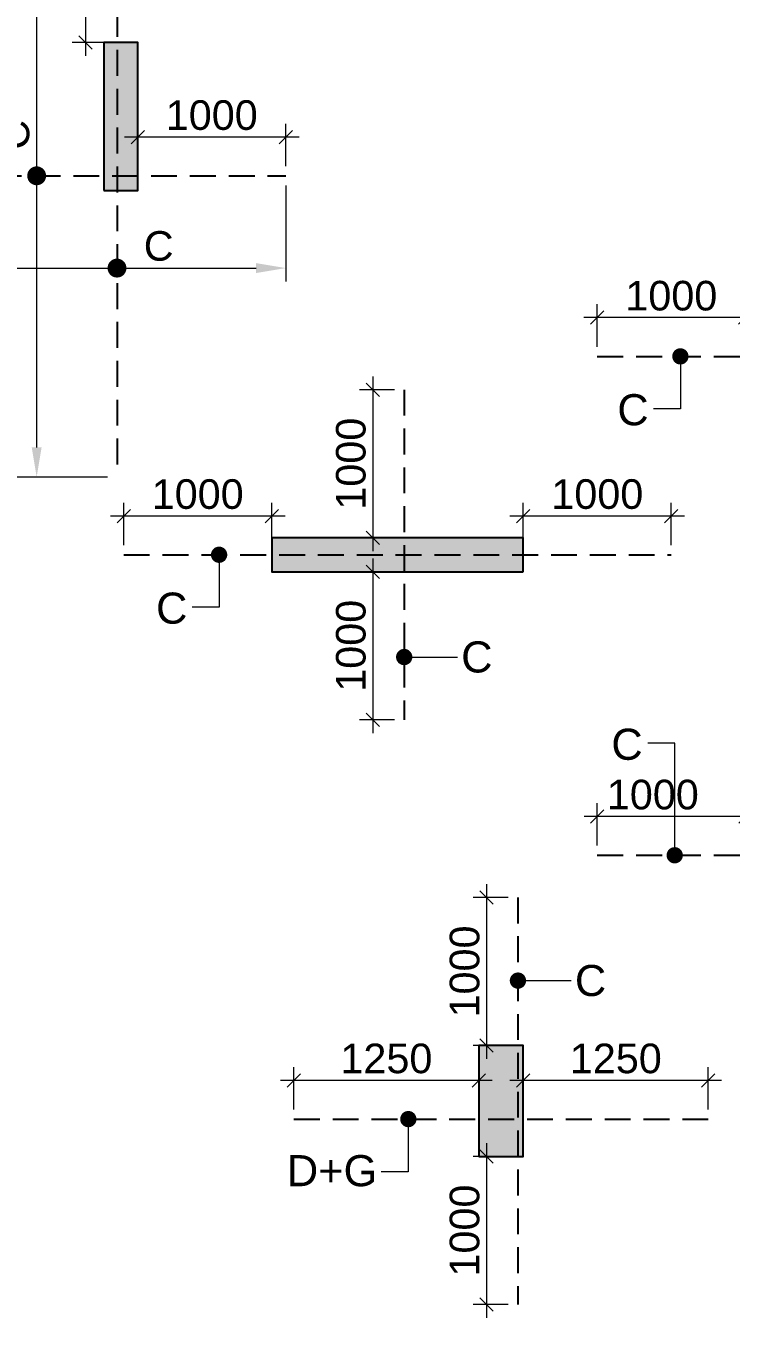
# Model space of a CAD drawing. Header units: millimetres. Extents: x 1123469 to 1883119, y -126924 to 196924.
# Drawn here: x 1480788 to 1485553, y 142469 to 151212 of the extents above; entities that cross this region are included whole.
import ezdxf

# ---------------------------------------------------------------- set-up
doc = ezdxf.new("R2010")
doc.units = ezdxf.units.MM
doc.header["$LTSCALE"] = 500
doc.header["$MEASUREMENT"] = 0
doc.header["$PDMODE"] = 34
doc.linetypes.add('CONTINOUS', pattern=[0])
doc.linetypes.add('HIDDEN', pattern=[0.375, 0.25, -0.125])
doc.layers.get('Defpoints').update_dxf_attribs({"lineweight": 0})
for name, color, linetype, lineweight in [('ARWO', 1, 'Continuous', 18), ('CUT OUT', 1, 'Continuous', 13), ('dim-M', 1, 'Continuous', 15), ('S - SUNK', 251, 'Continuous', 0), ('TOWER COL HATCH', 253, 'Continuous', 20)]:
    doc.layers.add(name, color=color, linetype=linetype, lineweight=lineweight)
for name, color, linetype in [('COL. DIM', 3, 'Continuous'), ('reinf.', 4, 'Continuous'), ('TEXT 1', 1, 'Continuous'), ('TOWER AREA COLUMN.', 6, 'Continuous')]:
    doc.layers.add(name, color=color, linetype=linetype)
doc.styles.add('3mm', font='arial.ttf')
doc.dimstyles.new('PARAMVEER', dxfattribs={"dimtxt": 200, "dimasz": 100, "dimexe": 0, "dimexo": 25, "dimgap": 10, "dimtad": 1, "dimdec": 0, "dimrnd": 5, "dimzin": 0, "dimdsep": 46, "dimtxsty": '3mm', "dimblk": 'OBLIQUE', "dimcen": 0.09, "dimdle": 75, "dimclrd": 1, "dimclre": 1, "dimclrt": 3, "dimadec": 0, "dimazin": 0, "dimtfac": 1, "dimtdec": 0, "dimtmove": 1, "dimatfit": 3, "dimfxl": 100, "dimtolj": 1, "dimtzin": 0, "dimlwd": 18, "dimlwe": 5, "dimarcsym": 0})
doc.dimstyles.new('PARAMVEER BEAM', dxfattribs={"dimtxt": 200, "dimasz": 100, "dimexe": 0, "dimexo": 0, "dimgap": 10, "dimtad": 1, "dimdec": 0, "dimzin": 0, "dimdsep": 46, "dimtxsty": '3mm', "dimblk": 'ARCHTICK', "dimcen": 0.09, "dimdle": 75, "dimclrd": 1, "dimclre": 1, "dimclrt": 3, "dimadec": 0, "dimazin": 0, "dimtfac": 1, "dimtdec": 0, "dimtmove": 1, "dimatfit": 3, "dimfxl": 100, "dimtolj": 1, "dimtzin": 0, "dimlwd": 18, "dimlwe": 5, "dimarcsym": 0})

# ---------------------------------------------------------------- blocks, each defined once
blk = doc.blocks.new('3tgra')
at = {"layer": 'TOWER COL HATCH'}
h = blk.add_hatch(color=253, dxfattribs=at)
h.dxf.hatch_style = 1
h.paths.add_polyline_path([(1383490.6, 87076.6), (1383720.6, 87076.6), (1383720.6, 88076.6), (1383490.6, 88076.6)])
h = blk.add_hatch(color=253, dxfattribs=at)
h.dxf.hatch_style = 1
h.paths.add_polyline_path([(1386325.6, 84501.6), (1386325.6, 84731.6), (1384625.6, 84731.6), (1384625.6, 84501.6)])
h = blk.add_hatch(color=253, dxfattribs=at)
h.dxf.hatch_style = 1
h.paths.add_polyline_path([(1386025.6, 80551.7), (1386325.6, 80551.7), (1386325.6, 81301.7), (1386025.6, 81301.7)])
at = {"layer": 'TOWER AREA COLUMN.', "color": 4}
for points in [[(1383490.6, 87076.6), (1383720.6, 87076.6), (1383720.6, 88076.6), (1383490.6, 88076.6)], [(1386325.6, 84501.6), (1386325.6, 84731.6), (1384625.6, 84731.6), (1384625.6, 84501.6)], [(1386025.6, 80551.7), (1386325.6, 80551.7), (1386325.6, 81301.7), (1386025.6, 81301.7)]]:
    blk.add_lwpolyline(points, close=True, dxfattribs=at)
blk = doc.blocks.new('_Oblique')
at = {"color": 0, "linetype": 'ByBlock', "lineweight": -2}
blk.add_line((-0.5, -0.5), (0.5, 0.5), dxfattribs=at)
blk = doc.blocks.new('*D256')
at = {"layer": 'COL. DIM', "color": 1, "lineweight": 18, "ltscale": 10, "transparency": 16777216}
blk.add_line((1480266.4, 149254.1), (1480266.4, 148074.1), dxfattribs=at)
at = {"layer": 'COL. DIM', "color": 1, "linetype": 'CONTINOUS', "lineweight": 5, "ltscale": 10, "transparency": 16777216}
for p, q in [((1479779.2, 149164.1), (1480356.4, 149164.1)), ((1481339, 148164.1), (1480176.4, 148164.1))]:
    blk.add_line(p, q, dxfattribs=at)
at = {"layer": 'Defpoints', "color": 0, "ltscale": 10, "transparency": 16777216}
for p in [(1479714.2, 149164.1), (1480266.4, 148164.1), (1481404, 148164.1)]:
    blk.add_point(p, dxfattribs=at)
at = {"layer": 'COL. DIM', "color": 1, "lineweight": 18, "ltscale": 10, "transparency": 16777216, "xscale": 90, "yscale": 90, "zscale": 90}
for p, rotation in [((1480266.4, 149164.1), 90), ((1480266.4, 148164.1), 270)]:
    blk.add_blockref('_Oblique', p, dxfattribs=dict(at, rotation=rotation))
at = {"layer": 'COL. DIM', "color": 3, "ltscale": 10, "transparency": 16777216, "insert": (1480119.3, 148664.1), "char_height": 200, "attachment_point": 5, "rotation": 90, "style": '3mm'}
blk.add_mtext('\\A1;1000', dxfattribs=at)
blk = doc.blocks.new('*D257')
at = {"layer": 'COL. DIM', "color": 1, "linetype": 'CONTINOUS', "lineweight": 5, "ltscale": 10, "transparency": 16777216}
for p, q in [((1481544.2, 150263.9), (1481544.2, 150550.5)), ((1482544.2, 150263.9), (1482544.2, 150550.5))]:
    blk.add_line(p, q, dxfattribs=at)
at = {"layer": 'COL. DIM', "color": 1, "lineweight": 18, "ltscale": 10, "transparency": 16777216}
blk.add_line((1482634.2, 150460.5), (1481454.2, 150460.5), dxfattribs=at)
at = {"layer": 'Defpoints', "color": 0, "ltscale": 10, "transparency": 16777216}
for p in [(1481544.2, 150460.5), (1481544.2, 150198.9), (1482544.2, 150198.9)]:
    blk.add_point(p, dxfattribs=at)
at = {"layer": 'COL. DIM', "color": 1, "lineweight": 18, "ltscale": 10, "transparency": 16777216, "xscale": 90, "yscale": 90, "zscale": 90, "rotation": 180}
blk.add_blockref('_Oblique', (1481544.2, 150460.5), dxfattribs=at)
at = {"layer": 'COL. DIM', "color": 1, "lineweight": 18, "ltscale": 10, "transparency": 16777216, "xscale": 90, "yscale": 90, "zscale": 90}
blk.add_blockref('_Oblique', (1482544.2, 150460.5), dxfattribs=at)
at = {"layer": 'COL. DIM', "color": 3, "ltscale": 10, "transparency": 16777216, "insert": (1482044.2, 150607.6), "char_height": 200, "attachment_point": 5, "style": '3mm'}
blk.add_mtext('\\A1;1000', dxfattribs=at)
blk = doc.blocks.new('*D258')
at = {"layer": 'COL. DIM', "color": 1, "lineweight": 18, "ltscale": 10, "transparency": 16777216}
blk.add_line((1481191.6, 152189.1), (1481191.6, 151009.1), dxfattribs=at)
at = {"layer": 'COL. DIM', "color": 1, "linetype": 'CONTINOUS', "lineweight": 5, "ltscale": 10, "transparency": 16777216}
for p, q in [((1481339, 152099.1), (1481101.6, 152099.1)), ((1481339, 151099.1), (1481101.6, 151099.1))]:
    blk.add_line(p, q, dxfattribs=at)
at = {"layer": 'Defpoints', "color": 0, "ltscale": 10, "transparency": 16777216}
for p in [(1481404, 152099.1), (1481191.6, 151099.1), (1481404, 151099.1)]:
    blk.add_point(p, dxfattribs=at)
at = {"layer": 'COL. DIM', "color": 1, "lineweight": 18, "ltscale": 10, "transparency": 16777216, "xscale": 90, "yscale": 90, "zscale": 90}
for p, rotation in [((1481191.6, 152099.1), 90), ((1481191.6, 151099.1), 270)]:
    blk.add_blockref('_Oblique', p, dxfattribs=dict(at, rotation=rotation))
at = {"layer": 'COL. DIM', "color": 3, "ltscale": 10, "transparency": 16777216, "insert": (1481044.5, 151664.9), "char_height": 200, "attachment_point": 5, "rotation": 90, "style": '3mm'}
blk.add_mtext('\\A1;1000', dxfattribs=at)
blk = doc.blocks.new('*D260')
at = {"layer": 'COL. DIM', "color": 1, "linetype": 'CONTINOUS', "lineweight": 5, "ltscale": 10, "transparency": 16777216}
for p, q in [((1478484.2, 150133.9), (1478484.2, 149485.5)), ((1482544.2, 150133.9), (1482544.2, 149485.5))]:
    blk.add_line(p, q, dxfattribs=at)
at = {"layer": 'COL. DIM', "color": 1, "lineweight": 18, "ltscale": 10, "transparency": 16777216}
blk.add_line((1478684.2, 149575.5), (1482344.2, 149575.5), dxfattribs=at)
at = {"layer": 'COL. DIM', "color": 1, "ltscale": 10, "transparency": 16777216}
for points in [[(1478684.2, 149608.8), (1478684.2, 149542.1), (1478484.2, 149575.5)], [(1482344.2, 149608.8), (1482344.2, 149542.1), (1482544.2, 149575.5)]]:
    blk.add_solid(points, dxfattribs=at)
at = {"layer": 'Defpoints', "color": 0, "ltscale": 10, "transparency": 16777216}
for p in [(1478484.2, 150198.9), (1482544.2, 150198.9), (1482544.2, 149575.5)]:
    blk.add_point(p, dxfattribs=at)
at = {"layer": 'COL. DIM', "color": 3, "ltscale": 10, "transparency": 16777216, "insert": (1481685.4, 149723.9), "char_height": 200, "attachment_point": 5, "style": '3mm'}
blk.add_mtext('\\A1;C', dxfattribs=at)
blk = doc.blocks.new('*D261')
at = {"layer": 'COL. DIM', "color": 1, "linetype": 'CONTINOUS', "lineweight": 5, "ltscale": 10, "transparency": 16777216}
for p, q in [((1481339, 152099.1), (1480771.1, 152099.1)), ((1481339, 148164.1), (1480771.1, 148164.1))]:
    blk.add_line(p, q, dxfattribs=at)
at = {"layer": 'COL. DIM', "color": 1, "lineweight": 18, "ltscale": 10, "transparency": 16777216}
blk.add_line((1480861.1, 151899.1), (1480861.1, 148364.1), dxfattribs=at)
at = {"layer": 'COL. DIM', "color": 1, "ltscale": 10, "transparency": 16777216}
for points in [[(1480827.8, 151899.1), (1480894.4, 151899.1), (1480861.1, 152099.1)], [(1480827.8, 148364.1), (1480894.4, 148364.1), (1480861.1, 148164.1)]]:
    blk.add_solid(points, dxfattribs=at)
at = {"layer": 'Defpoints', "color": 0, "ltscale": 10, "transparency": 16777216}
for p in [(1481404, 152099.1), (1480861.1, 148164.1), (1481404, 148164.1)]:
    blk.add_point(p, dxfattribs=at)
at = {"layer": 'COL. DIM', "color": 3, "ltscale": 10, "transparency": 16777216, "insert": (1480712.7, 150475.4), "char_height": 200, "attachment_point": 5, "rotation": 90, "style": '3mm'}
blk.add_mtext('\\A1;C', dxfattribs=at)
blk = doc.blocks.new('*D262')
at = {"layer": 'COL. DIM', "color": 1, "lineweight": 18, "ltscale": 10, "transparency": 16777216}
blk.add_line((1483132, 147614.1), (1483132, 146434.1), dxfattribs=at)
at = {"layer": 'COL. DIM', "color": 1, "linetype": 'CONTINOUS', "lineweight": 5, "ltscale": 10, "transparency": 16777216}
for p, q in [((1483279.4, 147524.1), (1483042, 147524.1)), ((1483279.4, 146524.1), (1483042, 146524.1))]:
    blk.add_line(p, q, dxfattribs=at)
at = {"layer": 'Defpoints', "color": 0, "ltscale": 10, "transparency": 16777216}
for p in [(1483344.4, 147524.1), (1483132, 146524.1), (1483344.4, 146524.1)]:
    blk.add_point(p, dxfattribs=at)
at = {"layer": 'COL. DIM', "color": 1, "lineweight": 18, "ltscale": 10, "transparency": 16777216, "xscale": 90, "yscale": 90, "zscale": 90}
for p, rotation in [((1483132, 147524.1), 90), ((1483132, 146524.1), 270)]:
    blk.add_blockref('_Oblique', p, dxfattribs=dict(at, rotation=rotation))
at = {"layer": 'COL. DIM', "color": 3, "ltscale": 10, "transparency": 16777216, "insert": (1482984.9, 147024.1), "char_height": 200, "attachment_point": 5, "rotation": 90, "style": '3mm'}
blk.add_mtext('\\A1;1000', dxfattribs=at)
blk = doc.blocks.new('_ArchTick')
at = {"color": 0, "linetype": 'ByBlock', "const_width": 0.15}
blk.add_lwpolyline([(-0.5, -0.5), (0.5, 0.5)], dxfattribs=at)
blk = doc.blocks.new('*D263')
at = {"layer": 'COL. DIM', "color": 1, "linetype": 'CONTINOUS', "lineweight": 5, "ltscale": 10, "transparency": 16777216}
for p, q in [((1481449.2, 147704.1), (1481449.2, 147990.6)), ((1482449.2, 147704.1), (1482449.2, 147990.6))]:
    blk.add_line(p, q, dxfattribs=at)
at = {"layer": 'COL. DIM', "color": 1, "lineweight": 18, "ltscale": 10, "transparency": 16777216}
blk.add_line((1482539.2, 147900.6), (1481359.2, 147900.6), dxfattribs=at)
at = {"layer": 'Defpoints', "color": 0, "ltscale": 10, "transparency": 16777216}
for p in [(1481449.2, 147900.6), (1481449.2, 147639.1), (1482449.2, 147639.1)]:
    blk.add_point(p, dxfattribs=at)
at = {"layer": 'COL. DIM', "color": 1, "lineweight": 18, "ltscale": 10, "transparency": 16777216, "xscale": 90, "yscale": 90, "zscale": 90, "rotation": 180}
blk.add_blockref('_Oblique', (1481449.2, 147900.6), dxfattribs=at)
at = {"layer": 'COL. DIM', "color": 1, "lineweight": 18, "ltscale": 10, "transparency": 16777216, "xscale": 90, "yscale": 90, "zscale": 90}
blk.add_blockref('_Oblique', (1482449.2, 147900.6), dxfattribs=at)
at = {"layer": 'COL. DIM', "color": 3, "ltscale": 10, "transparency": 16777216, "insert": (1481949.2, 148047.7), "char_height": 200, "attachment_point": 5, "style": '3mm'}
blk.add_mtext('\\A1;1000', dxfattribs=at)
blk = doc.blocks.new('*D264')
at = {"layer": 'COL. DIM', "color": 1, "linetype": 'CONTINOUS', "lineweight": 5, "ltscale": 10, "transparency": 16777216}
for p, q in [((1484149.2, 147704.1), (1484149.2, 147990.6)), ((1485149.2, 147704.1), (1485149.2, 147990.6))]:
    blk.add_line(p, q, dxfattribs=at)
at = {"layer": 'COL. DIM', "color": 1, "lineweight": 18, "ltscale": 10, "transparency": 16777216}
blk.add_line((1485239.2, 147900.6), (1484059.2, 147900.6), dxfattribs=at)
at = {"layer": 'Defpoints', "color": 0, "ltscale": 10, "transparency": 16777216}
for p in [(1484149.2, 147900.6), (1484149.2, 147639.1), (1485149.2, 147639.1)]:
    blk.add_point(p, dxfattribs=at)
at = {"layer": 'COL. DIM', "color": 1, "lineweight": 18, "ltscale": 10, "transparency": 16777216, "xscale": 90, "yscale": 90, "zscale": 90, "rotation": 180}
blk.add_blockref('_Oblique', (1484149.2, 147900.6), dxfattribs=at)
at = {"layer": 'COL. DIM', "color": 1, "lineweight": 18, "ltscale": 10, "transparency": 16777216, "xscale": 90, "yscale": 90, "zscale": 90}
blk.add_blockref('_Oblique', (1485149.2, 147900.6), dxfattribs=at)
at = {"layer": 'COL. DIM', "color": 3, "ltscale": 10, "transparency": 16777216, "insert": (1484649.2, 148047.7), "char_height": 200, "attachment_point": 5, "style": '3mm'}
blk.add_mtext('\\A1;1000', dxfattribs=at)
blk = doc.blocks.new('*D265')
at = {"layer": 'COL. DIM', "color": 1, "lineweight": 18, "ltscale": 10, "transparency": 16777216}
blk.add_line((1483132, 148844.1), (1483132, 147664.1), dxfattribs=at)
at = {"layer": 'COL. DIM', "color": 1, "linetype": 'CONTINOUS', "lineweight": 5, "ltscale": 10, "transparency": 16777216}
for p, q in [((1483279.4, 148754.1), (1483042, 148754.1)), ((1483279.4, 147754.1), (1483042, 147754.1))]:
    blk.add_line(p, q, dxfattribs=at)
at = {"layer": 'Defpoints', "color": 0, "ltscale": 10, "transparency": 16777216}
for p in [(1483344.4, 148754.1), (1483132, 147754.1), (1483344.4, 147754.1)]:
    blk.add_point(p, dxfattribs=at)
at = {"layer": 'COL. DIM', "color": 1, "lineweight": 18, "ltscale": 10, "transparency": 16777216, "xscale": 90, "yscale": 90, "zscale": 90}
for p, rotation in [((1483132, 148754.1), 90), ((1483132, 147754.1), 270)]:
    blk.add_blockref('_Oblique', p, dxfattribs=dict(at, rotation=rotation))
at = {"layer": 'COL. DIM', "color": 3, "ltscale": 10, "transparency": 16777216, "insert": (1482984.9, 148254.1), "char_height": 200, "attachment_point": 5, "rotation": 90, "style": '3mm'}
blk.add_mtext('\\A1;1000', dxfattribs=at)
blk = doc.blocks.new('*D271')
at = {"layer": 'COL. DIM', "color": 1, "linetype": 'CONTINOUS', "lineweight": 5, "ltscale": 10, "transparency": 16777216}
for p, q in [((1484649.2, 149044.2), (1484649.2, 149330.8)), ((1485649.2, 149044.2), (1485649.2, 149330.8))]:
    blk.add_line(p, q, dxfattribs=at)
at = {"layer": 'COL. DIM', "color": 1, "lineweight": 18, "ltscale": 10, "transparency": 16777216}
blk.add_line((1485739.2, 149240.8), (1484559.2, 149240.8), dxfattribs=at)
at = {"layer": 'Defpoints', "color": 0, "ltscale": 10, "transparency": 16777216}
for p in [(1484649.2, 149240.8), (1484649.2, 148979.2), (1485649.2, 148979.2)]:
    blk.add_point(p, dxfattribs=at)
at = {"layer": 'COL. DIM', "color": 1, "lineweight": 18, "ltscale": 10, "transparency": 16777216, "xscale": 90, "yscale": 90, "zscale": 90, "rotation": 180}
blk.add_blockref('_Oblique', (1484649.2, 149240.8), dxfattribs=at)
at = {"layer": 'COL. DIM', "color": 1, "lineweight": 18, "ltscale": 10, "transparency": 16777216, "xscale": 90, "yscale": 90, "zscale": 90}
blk.add_blockref('_Oblique', (1485649.2, 149240.8), dxfattribs=at)
at = {"layer": 'COL. DIM', "color": 3, "ltscale": 10, "transparency": 16777216, "insert": (1485149.2, 149387.9), "char_height": 200, "attachment_point": 5, "style": '3mm'}
blk.add_mtext('\\A1;1000', dxfattribs=at)
blk = doc.blocks.new('*D337')
at = {"layer": 'COL. DIM', "color": 1, "linetype": 'CONTINOUS', "lineweight": 5, "ltscale": 10, "transparency": 16777216}
for p, q in [((1484649.3, 145674.2), (1484649.3, 145960.8)), ((1485649.3, 145674.2), (1485649.3, 145960.8))]:
    blk.add_line(p, q, dxfattribs=at)
at = {"layer": 'COL. DIM', "color": 1, "lineweight": 18, "ltscale": 10, "transparency": 16777216}
blk.add_line((1485739.3, 145870.8), (1484559.3, 145870.8), dxfattribs=at)
at = {"layer": 'Defpoints', "color": 0, "ltscale": 10, "transparency": 16777216}
for p in [(1484649.3, 145870.8), (1484649.3, 145609.2), (1485649.3, 145609.2)]:
    blk.add_point(p, dxfattribs=at)
at = {"layer": 'COL. DIM', "color": 1, "lineweight": 18, "ltscale": 10, "transparency": 16777216, "xscale": 90, "yscale": 90, "zscale": 90, "rotation": 180}
blk.add_blockref('_Oblique', (1484649.3, 145870.8), dxfattribs=at)
at = {"layer": 'COL. DIM', "color": 1, "lineweight": 18, "ltscale": 10, "transparency": 16777216, "xscale": 90, "yscale": 90, "zscale": 90}
blk.add_blockref('_Oblique', (1485649.3, 145870.8), dxfattribs=at)
at = {"layer": 'COL. DIM', "color": 3, "ltscale": 10, "transparency": 16777216, "insert": (1485024.3, 146017.9), "char_height": 200, "attachment_point": 5, "style": '3mm'}
blk.add_mtext('\\A1;1000', dxfattribs=at)
blk = doc.blocks.new('*D340')
at = {"layer": 'COL. DIM', "color": 1, "lineweight": 18, "ltscale": 10, "transparency": 16777216}
blk.add_line((1483900.5, 143664.2), (1483900.5, 142484.2), dxfattribs=at)
at = {"layer": 'COL. DIM', "color": 1, "linetype": 'CONTINOUS', "lineweight": 5, "ltscale": 10, "transparency": 16777216}
for p, q in [((1484047.9, 143574.2), (1483810.5, 143574.2)), ((1484047.9, 142574.2), (1483810.5, 142574.2))]:
    blk.add_line(p, q, dxfattribs=at)
at = {"layer": 'Defpoints', "color": 0, "ltscale": 10, "transparency": 16777216}
for p in [(1484112.9, 143574.2), (1483900.5, 142574.2), (1484112.9, 142574.2)]:
    blk.add_point(p, dxfattribs=at)
at = {"layer": 'COL. DIM', "color": 1, "lineweight": 18, "ltscale": 10, "transparency": 16777216, "xscale": 90, "yscale": 90, "zscale": 90}
for p, rotation in [((1483900.5, 143574.2), 90), ((1483900.5, 142574.2), 270)]:
    blk.add_blockref('_Oblique', p, dxfattribs=dict(at, rotation=rotation))
at = {"layer": 'COL. DIM', "color": 3, "ltscale": 10, "transparency": 16777216, "insert": (1483753.4, 143074.2), "char_height": 200, "attachment_point": 5, "rotation": 90, "style": '3mm'}
blk.add_mtext('\\A1;1000', dxfattribs=at)
blk = doc.blocks.new('*D341')
at = {"layer": 'COL. DIM', "color": 1, "linetype": 'CONTINOUS', "lineweight": 5, "ltscale": 10, "transparency": 16777216}
for p, q in [((1482599.2, 143891.9), (1482599.2, 144178.4)), ((1483849.2, 143891.9), (1483849.2, 144178.4))]:
    blk.add_line(p, q, dxfattribs=at)
at = {"layer": 'COL. DIM', "color": 1, "lineweight": 18, "ltscale": 10, "transparency": 16777216}
blk.add_line((1483939.2, 144088.4), (1482509.2, 144088.4), dxfattribs=at)
at = {"layer": 'Defpoints', "color": 0, "ltscale": 10, "transparency": 16777216}
for p in [(1482599.2, 144088.4), (1482599.2, 143826.9), (1483849.2, 143826.9)]:
    blk.add_point(p, dxfattribs=at)
at = {"layer": 'COL. DIM', "color": 1, "lineweight": 18, "ltscale": 10, "transparency": 16777216, "xscale": 90, "yscale": 90, "zscale": 90, "rotation": 180}
blk.add_blockref('_Oblique', (1482599.2, 144088.4), dxfattribs=at)
at = {"layer": 'COL. DIM', "color": 1, "lineweight": 18, "ltscale": 10, "transparency": 16777216, "xscale": 90, "yscale": 90, "zscale": 90}
blk.add_blockref('_Oblique', (1483849.2, 144088.4), dxfattribs=at)
at = {"layer": 'COL. DIM', "color": 3, "ltscale": 10, "transparency": 16777216, "insert": (1483224.2, 144235.5), "char_height": 200, "attachment_point": 5, "style": '3mm'}
blk.add_mtext('\\A1;1250', dxfattribs=at)
blk = doc.blocks.new('*D342')
at = {"layer": 'COL. DIM', "color": 1, "linetype": 'CONTINOUS', "lineweight": 5, "ltscale": 10, "transparency": 16777216}
for p, q in [((1484149.2, 143891.9), (1484149.2, 144178.4)), ((1485399.2, 143891.9), (1485399.2, 144178.4))]:
    blk.add_line(p, q, dxfattribs=at)
at = {"layer": 'COL. DIM', "color": 1, "lineweight": 18, "ltscale": 10, "transparency": 16777216}
blk.add_line((1485489.2, 144088.4), (1484059.2, 144088.4), dxfattribs=at)
at = {"layer": 'Defpoints', "color": 0, "ltscale": 10, "transparency": 16777216}
for p in [(1484149.2, 144088.4), (1484149.2, 143826.9), (1485399.2, 143826.9)]:
    blk.add_point(p, dxfattribs=at)
at = {"layer": 'COL. DIM', "color": 1, "lineweight": 18, "ltscale": 10, "transparency": 16777216, "xscale": 90, "yscale": 90, "zscale": 90, "rotation": 180}
blk.add_blockref('_Oblique', (1484149.2, 144088.4), dxfattribs=at)
at = {"layer": 'COL. DIM', "color": 1, "lineweight": 18, "ltscale": 10, "transparency": 16777216, "xscale": 90, "yscale": 90, "zscale": 90}
blk.add_blockref('_Oblique', (1485399.2, 144088.4), dxfattribs=at)
at = {"layer": 'COL. DIM', "color": 3, "ltscale": 10, "transparency": 16777216, "insert": (1484774.2, 144235.5), "char_height": 200, "attachment_point": 5, "style": '3mm'}
blk.add_mtext('\\A1;1250', dxfattribs=at)
blk = doc.blocks.new('*D343')
at = {"layer": 'COL. DIM', "color": 1, "lineweight": 18, "ltscale": 10, "transparency": 16777216}
blk.add_line((1483900.5, 145414.2), (1483900.5, 144234.2), dxfattribs=at)
at = {"layer": 'COL. DIM', "color": 1, "linetype": 'CONTINOUS', "lineweight": 5, "ltscale": 10, "transparency": 16777216}
for p, q in [((1484047.9, 145324.2), (1483810.5, 145324.2)), ((1484047.9, 144324.2), (1483810.5, 144324.2))]:
    blk.add_line(p, q, dxfattribs=at)
at = {"layer": 'Defpoints', "color": 0, "ltscale": 10, "transparency": 16777216}
for p in [(1484112.9, 145324.2), (1483900.5, 144324.2), (1484112.9, 144324.2)]:
    blk.add_point(p, dxfattribs=at)
at = {"layer": 'COL. DIM', "color": 1, "lineweight": 18, "ltscale": 10, "transparency": 16777216, "xscale": 90, "yscale": 90, "zscale": 90}
for p, rotation in [((1483900.5, 145324.2), 90), ((1483900.5, 144324.2), 270)]:
    blk.add_blockref('_Oblique', p, dxfattribs=dict(at, rotation=rotation))
at = {"layer": 'COL. DIM', "color": 3, "ltscale": 10, "transparency": 16777216, "insert": (1483753.4, 144824.2), "char_height": 200, "attachment_point": 5, "rotation": 90, "style": '3mm'}
blk.add_mtext('\\A1;1000', dxfattribs=at)
blk = doc.blocks.new('*D2624')
at = {"layer": 'COL. DIM', "color": 1, "linetype": 'CONTINOUS', "lineweight": 5, "ltscale": 10, "transparency": 16777216}
for p, q in [((1726903.3, 142855.3), (1726903.3, 142349.5)), ((1727203.3, 141672.5), (1727203.3, 142529.5))]:
    blk.add_line(p, q, dxfattribs=at)
at = {"layer": 'COL. DIM', "color": 1, "lineweight": 18, "ltscale": 10, "transparency": 16777216}
blk.add_line((1726813.3, 142439.5), (1727293.3, 142439.5), dxfattribs=at)
at = {"layer": 'Defpoints', "color": 0, "ltscale": 10, "transparency": 16777216}
for p in [(1726903.3, 142920.3), (1727203.3, 142439.5), (1727203.3, 141607.5), (1405055.6, 139394.2), (1364890.6, 126979.3), (1364890.6, 124332.9)]:
    blk.add_point(p, dxfattribs=at)
at = {"layer": 'S - SUNK', "color": 1, "lineweight": 18, "ltscale": 10, "transparency": 16777216}
blk.add_line((1405130.6, 124332.9), (1364815.6, 124332.9), dxfattribs=at)
at = {"layer": 'S - SUNK', "color": 1, "lineweight": 5, "ltscale": 10, "transparency": 16777216}
for p, q in [((1364890.6, 124333.1), (1364890.6, 124332.9)), ((1405055.6, 124333.1), (1405055.6, 124332.9))]:
    blk.add_line(p, q, dxfattribs=at)
at = {"layer": 'COL. DIM', "color": 1, "lineweight": 18, "ltscale": 10, "transparency": 16777216, "xscale": 90, "yscale": 90, "zscale": 90, "rotation": 180}
blk.add_blockref('_Oblique', (1726903.3, 142439.5), dxfattribs=at)
at = {"layer": 'COL. DIM', "color": 1, "lineweight": 18, "ltscale": 10, "transparency": 16777216, "xscale": 90, "yscale": 90, "zscale": 90}
blk.add_blockref('_Oblique', (1727203.3, 142439.5), dxfattribs=at)
at = {"layer": 'S - SUNK', "color": 1, "lineweight": 18, "ltscale": 10, "transparency": 16777216, "xscale": 100, "yscale": 100, "zscale": 100, "rotation": 180}
blk.add_blockref('_Oblique', (1364890.6, 124332.9), dxfattribs=at)
at = {"layer": 'S - SUNK', "color": 1, "lineweight": 18, "ltscale": 10, "transparency": 16777216, "xscale": 100, "yscale": 100, "zscale": 100}
blk.add_blockref('_Oblique', (1405055.6, 124332.9), dxfattribs=at)
at = {"layer": 'COL. DIM', "color": 3, "ltscale": 10, "transparency": 16777216, "insert": (1727053.3, 142586.6), "char_height": 200, "attachment_point": 5, "style": '3mm'}
blk.add_mtext('\\A1;300', dxfattribs=at)
at = {"layer": 'S - SUNK', "color": 3, "ltscale": 10, "transparency": 16777216, "insert": (1384973.1, 124445), "char_height": 200, "attachment_point": 5, "style": '3mm'}
blk.add_mtext('\\A1;40165', dxfattribs=at)
blk = doc.blocks.new('*D2625')
at = {"layer": 'COL. DIM', "color": 1, "lineweight": 18, "ltscale": 10, "transparency": 16777216}
blk.add_line((1725455.6, 141997.5), (1725455.6, 141517.5), dxfattribs=at)
at = {"layer": 'COL. DIM', "color": 1, "linetype": 'CONTINOUS', "lineweight": 5, "ltscale": 10, "transparency": 16777216}
for p, q in [((1725012.2, 141907.5), (1725545.6, 141907.5)), ((1724393.3, 141607.5), (1725545.6, 141607.5))]:
    blk.add_line(p, q, dxfattribs=at)
at = {"layer": 'Defpoints', "color": 0, "ltscale": 10, "transparency": 16777216}
for p in [(1358872.1, 158914.1), (1431760.6, 158914.1), (1724947.2, 141907.5), (1724328.3, 141607.5), (1725455.6, 141607.5), (1442850.6, 126979.3)]:
    blk.add_point(p, dxfattribs=at)
at = {"layer": 'S - SUNK', "color": 1, "lineweight": 18, "ltscale": 10, "transparency": 16777216}
blk.add_line((1358872.1, 126904.3), (1358872.1, 158989.1), dxfattribs=at)
at = {"layer": 'S - SUNK', "color": 1, "lineweight": 5, "ltscale": 10, "transparency": 16777216}
for p, q in [((1358872.3, 158914.1), (1358872.1, 158914.1)), ((1358872.3, 126979.3), (1358872.1, 126979.3))]:
    blk.add_line(p, q, dxfattribs=at)
at = {"layer": 'COL. DIM', "color": 1, "lineweight": 18, "ltscale": 10, "transparency": 16777216, "xscale": 90, "yscale": 90, "zscale": 90}
for p, rotation in [((1725455.6, 141907.5), 90), ((1725455.6, 141607.5), 270)]:
    blk.add_blockref('_Oblique', p, dxfattribs=dict(at, rotation=rotation))
at = {"layer": 'S - SUNK', "color": 1, "lineweight": 18, "ltscale": 10, "transparency": 16777216, "xscale": 100, "yscale": 100, "zscale": 100}
for p, rotation in [((1358872.1, 158914.1), 90), ((1358872.1, 126979.3), 270)]:
    blk.add_blockref('_Oblique', p, dxfattribs=dict(at, rotation=rotation))
at = {"layer": 'COL. DIM', "color": 3, "ltscale": 10, "transparency": 16777216, "insert": (1725308.4, 141757.5), "char_height": 200, "attachment_point": 5, "rotation": 90, "style": '3mm'}
blk.add_mtext('\\A1;300', dxfattribs=at)
at = {"layer": 'S - SUNK', "color": 3, "ltscale": 10, "transparency": 16777216, "insert": (1358759.9, 142946.7), "char_height": 200, "attachment_point": 5, "rotation": 90, "style": '3mm'}
blk.add_mtext('\\A1;31935', dxfattribs=at)
blk = doc.blocks.new('*D2626')
at = {"layer": 'COL. DIM', "color": 1, "linetype": 'CONTINOUS', "lineweight": 5, "ltscale": 10, "transparency": 16777216}
for p, q in [((1716598.3, 143871.7), (1716598.3, 143375.6)), ((1716298.3, 143802.5), (1716298.3, 143375.6))]:
    blk.add_line(p, q, dxfattribs=at)
at = {"layer": 'COL. DIM', "color": 1, "lineweight": 18, "ltscale": 10, "transparency": 16777216}
for p, q in [((1716688.3, 143465.6), (1716208.3, 143465.6)), ((1717247, 143465.6), (1716598.3, 143465.6))]:
    blk.add_line(p, q, dxfattribs=at)
at = {"layer": 'Defpoints', "color": 0, "ltscale": 10, "transparency": 16777216}
for p in [(1716598.3, 143936.7), (1716298.3, 143867.5), (1716298.3, 143465.6), (1390780.6, 139394.2), (1405055.6, 139394.2), (1405055.6, 138200.6)]:
    blk.add_point(p, dxfattribs=at)
at = {"layer": 'S - SUNK', "color": 1, "lineweight": 18, "ltscale": 10, "transparency": 16777216}
blk.add_line((1390705.6, 138200.6), (1405130.6, 138200.6), dxfattribs=at)
at = {"layer": 'S - SUNK', "color": 1, "lineweight": 5, "ltscale": 10, "transparency": 16777216}
for p, q in [((1390780.6, 138200.7), (1390780.6, 138200.6)), ((1405055.6, 138200.7), (1405055.6, 138200.6))]:
    blk.add_line(p, q, dxfattribs=at)
at = {"layer": 'COL. DIM', "color": 1, "lineweight": 18, "ltscale": 10, "transparency": 16777216, "xscale": 90, "yscale": 90, "zscale": 90, "rotation": 180}
blk.add_blockref('_Oblique', (1716298.3, 143465.6), dxfattribs=at)
at = {"layer": 'COL. DIM', "color": 1, "lineweight": 18, "ltscale": 10, "transparency": 16777216, "xscale": 90, "yscale": 90, "zscale": 90}
blk.add_blockref('_Oblique', (1716598.3, 143465.6), dxfattribs=at)
at = {"layer": 'S - SUNK', "color": 1, "lineweight": 18, "ltscale": 10, "transparency": 16777216, "xscale": 100, "yscale": 100, "zscale": 100, "rotation": 180}
blk.add_blockref('_Oblique', (1390780.6, 138200.6), dxfattribs=at)
at = {"layer": 'S - SUNK', "color": 1, "lineweight": 18, "ltscale": 10, "transparency": 16777216, "xscale": 100, "yscale": 100, "zscale": 100}
blk.add_blockref('_Oblique', (1405055.6, 138200.6), dxfattribs=at)
at = {"layer": 'COL. DIM', "color": 3, "ltscale": 10, "transparency": 16777216, "insert": (1716981.5, 143612.8), "char_height": 200, "attachment_point": 5, "style": '3mm'}
blk.add_mtext('\\A1;300', dxfattribs=at)
at = {"layer": 'S - SUNK', "color": 3, "ltscale": 10, "transparency": 16777216, "insert": (1397918.1, 138312.7), "char_height": 200, "attachment_point": 5, "style": '3mm'}
blk.add_mtext('\\A1;14275', dxfattribs=at)
blk = doc.blocks.new('*D3556')
at = {"layer": 'COL. DIM', "color": 1, "lineweight": 18, "ltscale": 10, "transparency": 16777216}
blk.add_line((1817173.9, 134747.8), (1817173.9, 133597.8), dxfattribs=at)
at = {"layer": 'COL. DIM', "color": 1, "linetype": 'CONTINOUS', "lineweight": 5, "ltscale": 10, "transparency": 16777216}
for p, q in [((1817863.7, 134657.8), (1817083.9, 134657.8)), ((1816402.2, 133687.8), (1817263.9, 133687.8))]:
    blk.add_line(p, q, dxfattribs=at)
at = {"layer": 'Defpoints', "color": 0, "ltscale": 10, "transparency": 16777216}
for p in [(1417087.7, 156599.2), (1417240.6, 156599.2), (1417240.6, 155194.2), (1817928.7, 134657.8), (1816337.2, 133687.8), (1817173.9, 133687.8)]:
    blk.add_point(p, dxfattribs=at)
at = {"layer": 'S - SUNK', "color": 1, "lineweight": 18, "ltscale": 10, "transparency": 16777216}
blk.add_line((1417087.7, 155119.2), (1417087.7, 156674.2), dxfattribs=at)
at = {"layer": 'S - SUNK', "color": 1, "lineweight": 5, "ltscale": 10, "transparency": 16777216}
for p, q in [((1417087.8, 156599.2), (1417087.7, 156599.2)), ((1417087.8, 155194.2), (1417087.7, 155194.2))]:
    blk.add_line(p, q, dxfattribs=at)
at = {"layer": 'COL. DIM', "color": 1, "lineweight": 18, "ltscale": 10, "transparency": 16777216, "xscale": 90, "yscale": 90, "zscale": 90}
for p, rotation in [((1817173.9, 134657.8), 90), ((1817173.9, 133687.8), 270)]:
    blk.add_blockref('_Oblique', p, dxfattribs=dict(at, rotation=rotation))
at = {"layer": 'S - SUNK', "color": 1, "lineweight": 18, "ltscale": 10, "transparency": 16777216, "xscale": 100, "yscale": 100, "zscale": 100}
for p, rotation in [((1417087.7, 156599.2), 90), ((1417087.7, 155194.2), 270)]:
    blk.add_blockref('_Oblique', p, dxfattribs=dict(at, rotation=rotation))
at = {"layer": 'COL. DIM', "color": 3, "ltscale": 10, "transparency": 16777216, "insert": (1817026.8, 134172.8), "char_height": 200, "attachment_point": 5, "rotation": 90, "style": '3mm'}
blk.add_mtext('\\A1;970', dxfattribs=at)
at = {"layer": 'S - SUNK', "color": 3, "ltscale": 10, "transparency": 16777216, "insert": (1416975.6, 155896.7), "char_height": 200, "attachment_point": 5, "rotation": 90, "style": '3mm'}
blk.add_mtext('\\A1;1405', dxfattribs=at)

msp = doc.modelspace()

# ---------------------------------------------------------------- linework, layer by layer
at = {"layer": 'dim-M', "color": 4, "ltscale": 10, "const_width": 63.8}
for points in [[(1480829.2, 150198.9, 1), (1480893, 150198.9, 1)], [(1481372.1, 149575.5, 1), (1481435.9, 149575.5, 1)]]:
    msp.add_lwpolyline(points, format="xyb", close=True, dxfattribs=at)
at = {"layer": 'reinf.', "color": 4, "linetype": 'HIDDEN', "ltscale": 1.4}
for p, q in [((1481404, 152099.1), (1481404, 148164.1)), ((1478484.2, 150198.9), (1482544.2, 150198.9)), ((1484649.2, 148979.2), (1487834.2, 148979.2)), ((1483344.4, 148754.1), (1483344.4, 146524.1)), ((1481449.2, 147639.1), (1485149.2, 147639.1)), ((1484649.3, 145609.2), (1487833.6, 145609.2)), ((1484112.9, 145324.2), (1484112.9, 142574.2)), ((1482599.2, 143826.9), (1485399.2, 143826.9))]:
    msp.add_line(p, q, dxfattribs=at)

# ---------------------------------------------------------------- block references
at = {"layer": 'CUT OUT', "color": 4}
msp.add_blockref('3tgra', (97823.6, 63022.5), dxfattribs=at)

# ---------------------------------------------------------------- texts
at = {"layer": 'TEXT 1', "color": 2, "linetype": 'ByBlock', "style": '3mm'}
for s, p in [('C', (1484784.3, 148513.7, -0.1)), ('C', (1481667.7, 147173.5, -0.1)), ('C', (1483729.4, 146843.9, -0.1)), ('C', (1484744.1, 146254.1, -0.1)), ('C', (1484497.8, 144658.2, -0.1)), ('D+G', (1482551.6, 143373.7, -0.1))]:
    msp.add_text(s, height=210, dxfattribs=at).set_placement(p)

# ---------------------------------------------------------------- dimensions: what is measured, and where the dimension line sits
at = {"layer": 'COL. DIM', "color": 6, "ltscale": 10}
for base, p1, p2, angle, picture, middle in [((1725455.6, 141607.5), (1724947.2, 141907.5), (1724328.3, 141607.5), 90, '*D2625', (1725455.6, 141757.5)), ((1481191.6, 151099.1), (1481404, 152099.1), (1481404, 151099.1), 90, '*D258', (1481191.6, 151664.9)), ((1484649.3, 145870.8), (1485649.3, 145609.2), (1484649.3, 145609.2), 180, '*D337', (1485024.3, 145870.8)), ((1482599.2, 144088.4), (1483849.2, 143826.9), (1482599.2, 143826.9), 180, '*D341', (1483224.2, 144088.4)), ((1716298.3, 143465.6), (1716598.3, 143936.7), (1716298.3, 143867.5), 180, '*D2626', (1716981.5, 143465.6))]:
    dim = msp.add_linear_dim(base=base, p1=p1, p2=p2, angle=angle, dimstyle='PARAMVEER', override={"dimasz": 90, "dimexe": 90, "dimexo": 65, "dimgap": 45, "dimpost": '\\X', "dimdle": 90, "dimfxl": 0.18, "dimarcsym": 1}, dxfattribs=at)
    dim.commit()
    dim.dimension.update_dxf_attribs({"geometry": picture, "text_midpoint": middle, "dimtype": 160})
for base, p1, p2, angle, picture, middle in [((1817173.9, 133687.8), (1817928.7, 134657.8), (1816337.2, 133687.8), 90, '*D3556', (1817026.8, 134172.8)), ((1481544.2, 150460.5), (1482544.2, 150198.9), (1481544.2, 150198.9), 180, '*D257', (1482044.2, 150607.6)), ((1484649.2, 149240.8), (1485649.2, 148979.2), (1484649.2, 148979.2), 180, '*D271', (1485149.2, 149387.9)), ((1480266.4, 148164.1), (1479714.2, 149164.1), (1481404, 148164.1), 90, '*D256', (1480119.3, 148664.1)), ((1483132, 147754.1), (1483344.4, 148754.1), (1483344.4, 147754.1), 90, '*D265', (1482984.9, 148254.1)), ((1481449.2, 147900.6), (1482449.2, 147639.1), (1481449.2, 147639.1), 180, '*D263', (1481949.2, 148047.7)), ((1484149.2, 147900.6), (1485149.2, 147639.1), (1484149.2, 147639.1), 180, '*D264', (1484649.2, 148047.7)), ((1483132, 146524.1), (1483344.4, 147524.1), (1483344.4, 146524.1), 90, '*D262', (1482984.9, 147024.1)), ((1483900.5, 144324.2), (1484112.9, 145324.2), (1484112.9, 144324.2), 90, '*D343', (1483753.4, 144824.2)), ((1484149.2, 144088.4), (1485399.2, 143826.9), (1484149.2, 143826.9), 180, '*D342', (1484774.2, 144235.5)), ((1483900.5, 142574.2), (1484112.9, 143574.2), (1484112.9, 142574.2), 90, '*D340', (1483753.4, 143074.2))]:
    dim = msp.add_linear_dim(base=base, p1=p1, p2=p2, angle=angle, dimstyle='PARAMVEER', override={"dimasz": 90, "dimexe": 90, "dimexo": 65, "dimgap": 45, "dimpost": '\\X', "dimdle": 90, "dimfxl": 0.18, "dimarcsym": 1}, dxfattribs=at)
    dim.commit()
    dim.dimension.update_dxf_attribs({"geometry": picture, "text_midpoint": middle})
dim = msp.add_linear_dim(base=(1480861.1, 148164.1), p1=(1481404, 152099.1), p2=(1481404, 148164.1), angle=90, text='C', dimstyle='PARAMVEER', override={"dimasz": 200, "dimexe": 90, "dimexo": 65, "dimgap": 45, "dimpost": '\\X', "dimsah": 1, "dimdle": 90, "dimfxl": 0.18, "dimarcsym": 1}, dxfattribs=at)
dim.commit()
dim.dimension.update_dxf_attribs({"geometry": '*D261', "text_midpoint": (1480861.1, 150475.4), "dimtype": 160})
dim = msp.add_linear_dim(base=(1482544.2, 149575.5), p1=(1478484.2, 150198.9), p2=(1482544.2, 150198.9), text='C', dimstyle='PARAMVEER', override={"dimasz": 200, "dimexe": 90, "dimexo": 65, "dimgap": 45, "dimpost": '\\X', "dimsah": 1, "dimdle": 90, "dimfxl": 0.18, "dimarcsym": 1}, dxfattribs=at)
dim.commit()
dim.dimension.update_dxf_attribs({"geometry": '*D260', "text_midpoint": (1481685.4, 149575.5), "dimtype": 160})
dim = msp.add_linear_dim(base=(1727203.3, 142439.5), p1=(1726903.3, 142920.3), p2=(1727203.3, 141607.5), dimstyle='PARAMVEER', override={"dimasz": 90, "dimexe": 90, "dimexo": 65, "dimgap": 45, "dimpost": '\\X', "dimdle": 90, "dimfxl": 0.18, "dimarcsym": 1}, dxfattribs=at)
dim.commit()
dim.dimension.update_dxf_attribs({"geometry": '*D2624', "text_midpoint": (1727053.3, 142439.5), "dimtype": 160})
at = {"layer": 'S - SUNK', "color": 4, "ltscale": 10}
for base, p1, p2, picture, middle in [((1358872.1, 158914.1), (1442850.6, 126979.3), (1431760.6, 158914.1), '*D2625', (1358759.9, 142946.7)), ((1417087.7, 156599.2), (1417240.6, 155194.2), (1417240.6, 156599.2), '*D3556', (1416975.6, 155896.7))]:
    dim = msp.add_linear_dim(base=base, p1=p1, p2=p2, angle=90, dimstyle='PARAMVEER', override={"dimpost": '\\X', "dimfxl": 0.15, "dimfxlon": 1, "dimarcsym": 1}, dxfattribs=at)
    dim.commit()
    dim.dimension.update_dxf_attribs({"geometry": picture, "text_midpoint": middle})
for base, p1, p2, picture, middle in [((1405055.6, 138200.6), (1390780.6, 139394.2), (1405055.6, 139394.2), '*D2626', (1397918.1, 138312.7)), ((1364890.6, 124332.9), (1405055.6, 139394.2), (1364890.6, 126979.3), '*D2624', (1384973.1, 124445))]:
    dim = msp.add_linear_dim(base=base, p1=p1, p2=p2, dimstyle='PARAMVEER', override={"dimpost": '\\X', "dimfxl": 0.15, "dimfxlon": 1, "dimarcsym": 1}, dxfattribs=at)
    dim.commit()
    dim.dimension.update_dxf_attribs({"geometry": picture, "text_midpoint": middle})

# ---------------------------------------------------------------- leaders
at = {"layer": 'ARWO', "color": 1}
for points in [[(1485210.4, 148979.2), (1485210.4, 148624.5), (1485027.9, 148624.5)], [(1482093.8, 147639.1), (1482093.8, 147284.3), (1481911.3, 147284.3)], [(1483344.4, 146948.1), (1483704.9, 146948.1)], [(1485172.3, 145609.2), (1485172.3, 146366.2), (1484989.9, 146366.2)], [(1484112.9, 144762.5), (1484473.4, 144762.5)], [(1483372.3, 143826.9), (1483372.3, 143471.6), (1483189.9, 143471.6)]]:
    msp.add_leader(points, dimstyle='PARAMVEER BEAM', override={"dimasz": 110, "dimtad": 0, "dimldrblk": 'Dot', "dimfxl": 0, "dimarcsym": 1}, dxfattribs=at)

doc.saveas('drawing.dxf')
